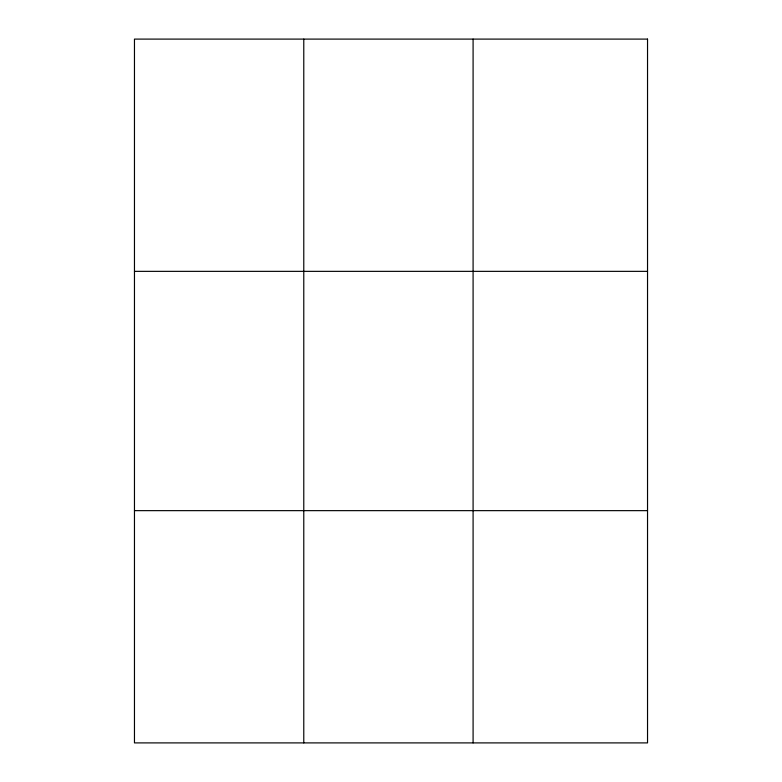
<?xml version="1.0" encoding="UTF-8"?>
<svg xmlns="http://www.w3.org/2000/svg" width="782" height="782" viewBox="0 0 782 782"><rect width="100%" height="100%" fill="white"/><g stroke="black" fill="none" stroke-linecap="round" stroke-linejoin="round"><path stroke-width="1.17" d="M303.778 742.9L303.778 39.1M473.09 742.9L473.09 39.1M134.465 271.354L647.535 271.354M134.465 510.646L647.535 510.646M647.535 39.1L647.535 742.9L134.465 742.9L134.465 39.1L647.535 39.1"/></g></svg>
